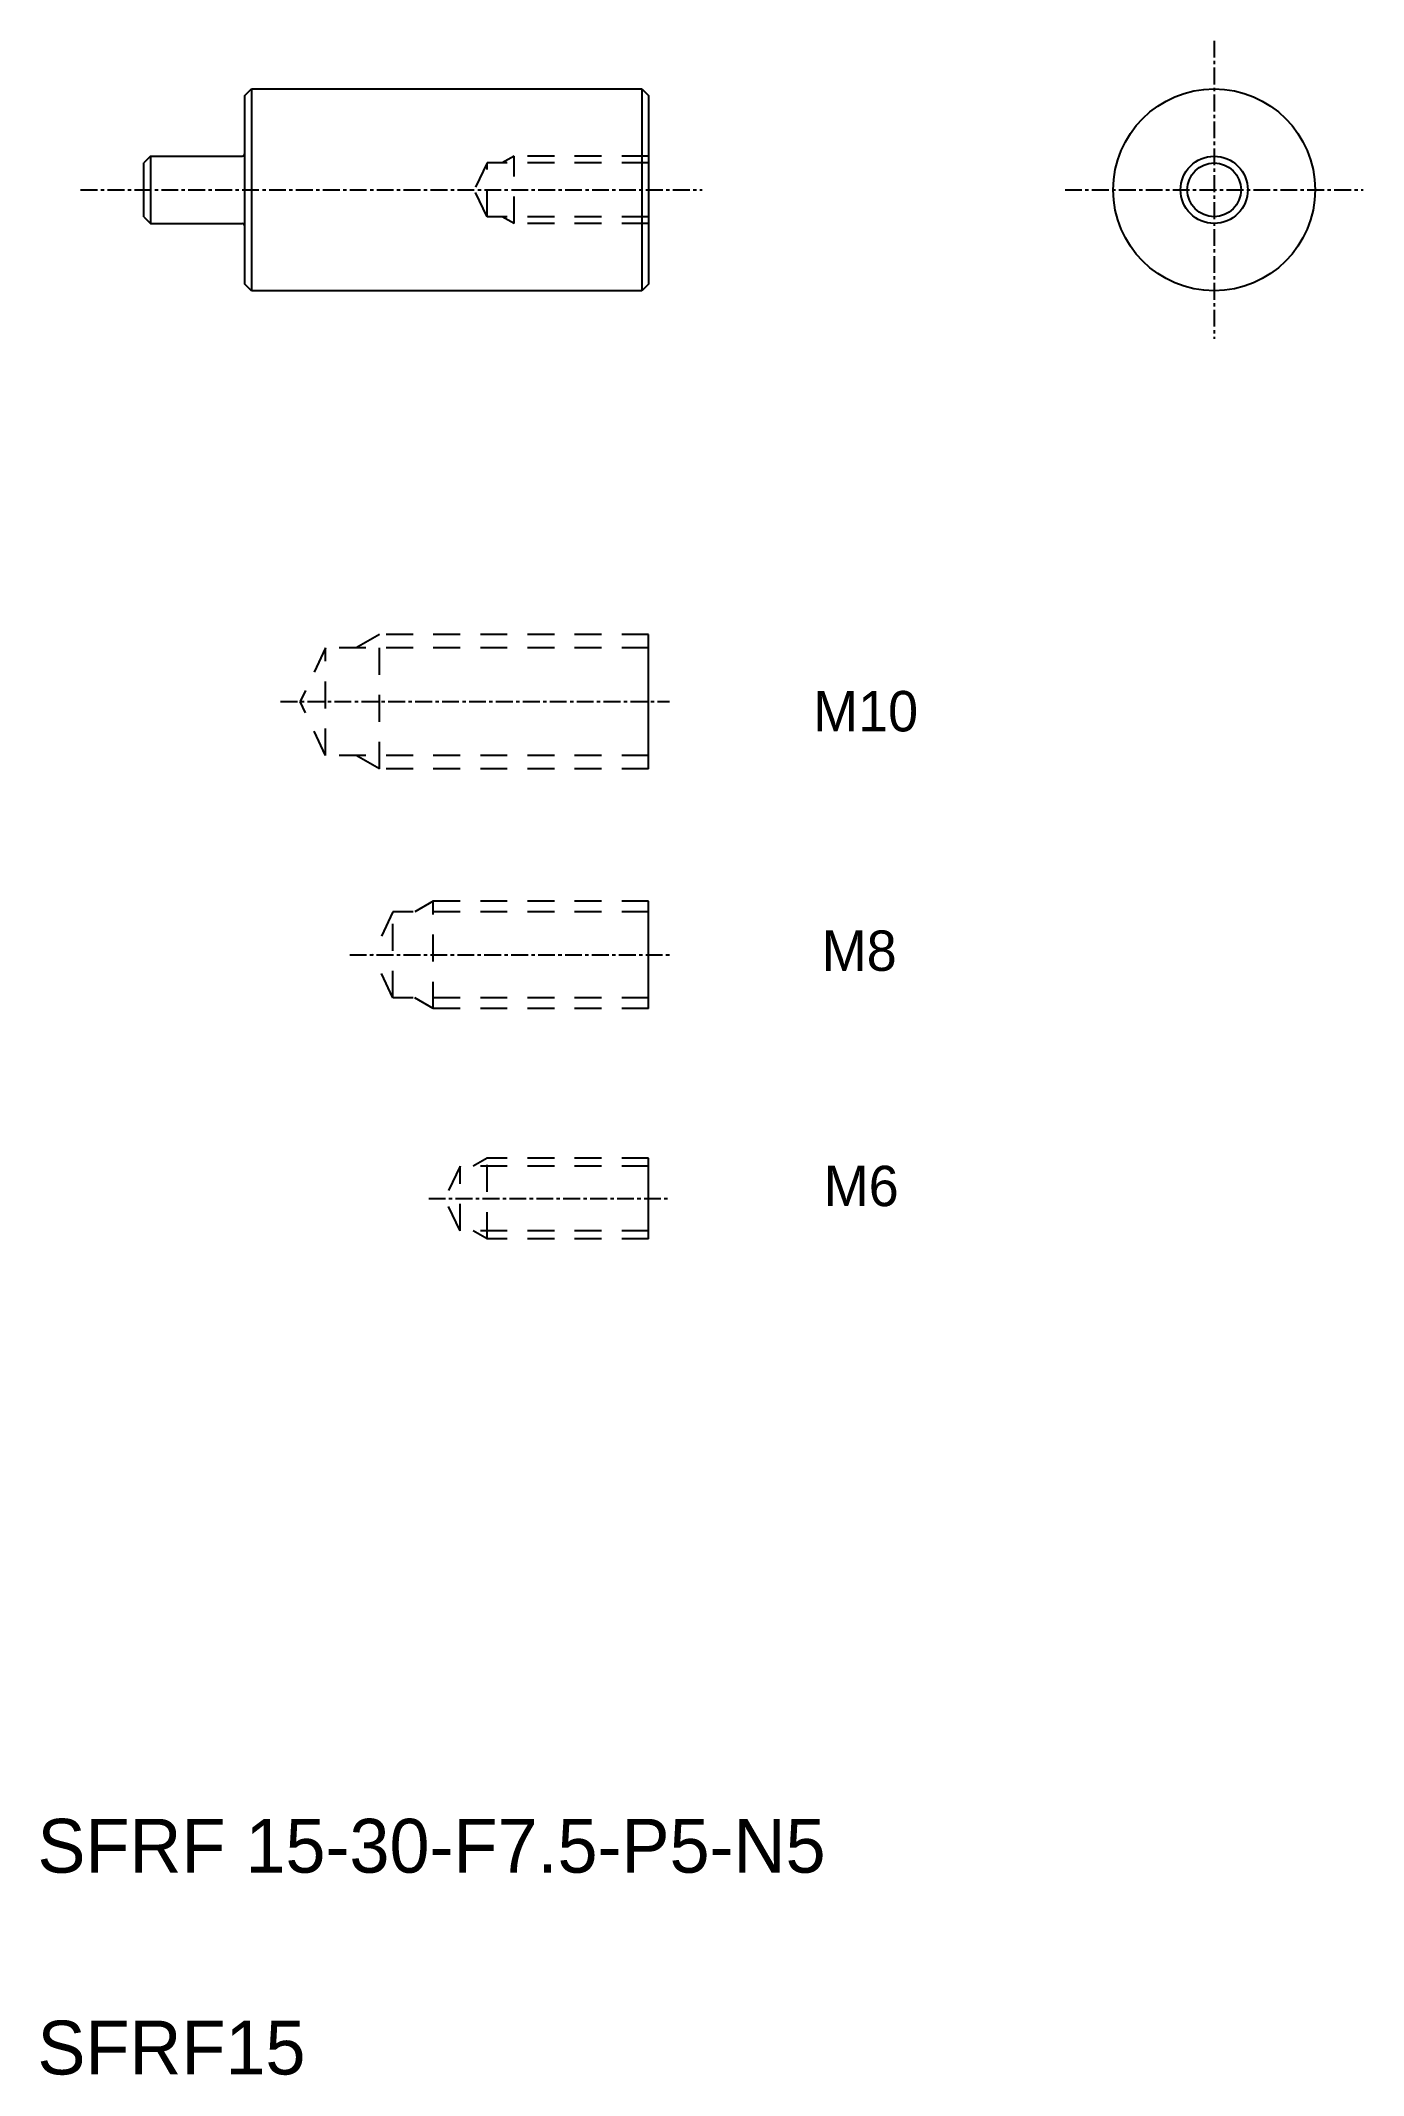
# Model space of a CAD drawing. Extents: x 62 to 160, y 95 to 247.
import ezdxf

# ---------------------------------------------------------------- set-up
doc = ezdxf.new("R2010")
doc.units = 0
doc.linetypes.add('CENTER', pattern=[2, 1.25, -0.25, 0.25, -0.25])
doc.linetypes.add('DASHED', pattern=[3.5, 2, -1.5])
doc.layers.get('0').update_dxf_attribs({"linetype": 'CONTINUOUS'})
doc.layers.add('CENTER', color=1, linetype='CENTER')

msp = doc.modelspace()

# ---------------------------------------------------------------- linework, layer by layer
for p, q in [((76.83, 242.56), (77.33, 243.06)), ((76.83, 228.56), (76.83, 242.56)), ((77.33, 243.06), (77.33, 228.06)), ((77.33, 243.06), (106.33, 243.06)), ((106.33, 243.06), (106.33, 228.06)), ((106.33, 243.06), (106.83, 242.56)), ((106.83, 242.56), (106.83, 228.56)), ((77.33, 239.31), (77.33, 239.31)), ((69.83, 238.06), (69.33, 237.56)), ((69.33, 233.56), (69.33, 237.56)), ((77.33, 235.56), (77.33, 235.56)), ((69.33, 233.56), (69.83, 233.06)), ((77.33, 228.06), (76.83, 228.56)), ((106.83, 228.56), (106.33, 228.06)), ((106.33, 228.06), (77.33, 228.06)), ((106.83, 192.52), (106.83, 202.52)), ((106.83, 174.7), (106.83, 182.7)), ((106.83, 157.58), (106.83, 163.58))]:
    msp.add_line(p, q)
at = {"linetype": 'CONTINUOUS'}
for p, q in [((69.83, 238.06), (76.63, 238.06)), ((69.83, 233.06), (76.63, 233.06))]:
    msp.add_line(p, q, dxfattribs=at)
at = {"color": 7}
msp.add_line((69.83, 238.06), (69.83, 233.06), dxfattribs=at)
at = {"color": 3, "linetype": 'DASHED'}
for p, q in [((94.83, 237.56), (93.88, 235.56)), ((106.83, 237.56), (94.83, 237.56)), ((94.83, 233.56), (94.83, 237.56)), ((96.83, 238.06), (95.96, 237.56)), ((106.83, 238.06), (96.83, 238.06)), ((96.83, 233.06), (96.83, 238.06)), ((94.83, 233.56), (93.88, 235.56)), ((106.83, 233.56), (94.83, 233.56)), ((96.83, 233.06), (95.96, 233.56)), ((106.83, 233.06), (96.83, 233.06)), ((82.83, 201.52), (80.93, 197.52)), ((106.83, 201.52), (82.83, 201.52)), ((82.83, 193.52), (82.83, 201.52)), ((86.83, 202.52), (85.1, 201.52)), ((86.83, 192.52), (86.83, 202.52)), ((106.83, 202.52), (86.83, 202.52)), ((82.83, 193.52), (80.93, 197.52)), ((106.83, 193.52), (82.83, 193.52)), ((86.83, 192.52), (85.1, 193.52)), ((106.83, 192.52), (86.83, 192.52)), ((87.83, 181.9), (86.31, 178.7)), ((106.83, 181.9), (87.83, 181.9)), ((87.83, 175.5), (87.83, 181.9)), ((90.83, 182.7), (89.45, 181.9)), ((106.83, 182.7), (90.83, 182.7)), ((90.83, 174.7), (90.83, 182.7)), ((87.83, 175.5), (86.31, 178.7)), ((106.83, 175.5), (87.83, 175.5)), ((90.83, 174.7), (89.45, 175.5)), ((106.83, 174.7), (90.83, 174.7)), ((94.83, 163.58), (93.79, 162.98)), ((106.83, 163.58), (94.83, 163.58)), ((94.83, 157.58), (94.83, 163.58)), ((92.83, 162.98), (91.69, 160.58)), ((106.83, 162.98), (92.83, 162.98)), ((92.83, 158.18), (92.83, 162.98)), ((92.83, 158.18), (91.69, 160.58)), ((106.83, 158.18), (92.83, 158.18)), ((94.83, 157.58), (93.79, 158.18)), ((106.83, 157.58), (94.83, 157.58))]:
    msp.add_line(p, q, dxfattribs=at)
msp.add_circle((148.85, 235.56), 7.5)
at = {"color": 3, "linetype": 'CONTINUOUS'}
msp.add_circle((148.85, 235.56), 2.5, dxfattribs=at)
at = {"linetype": 'CONTINUOUS'}
msp.add_circle((148.85, 235.56), 2, dxfattribs=at)
for centre, start, end in [((76.63, 238.26), 270, 0), ((76.63, 232.86), 0, 90)]:
    msp.add_arc(centre, 0.2, start, end)
at = {"layer": 'CENTER', "color": 1, "linetype": 'CENTER'}
for p, q in [((148.85, 246.64), (148.85, 224.49)), ((64.63, 235.56), (110.8, 235.56)), ((137.77, 235.56), (159.93, 235.56)), ((79.49, 197.52), (108.37, 197.52)), ((84.62, 178.7), (108.37, 178.7)), ((90.49, 160.58), (108.37, 160.58))]:
    msp.add_line(p, q, dxfattribs=at)

# ---------------------------------------------------------------- texts
at = {"color": 7}
for s, p in [('M10', (119.05, 195.31)), ('M8', (119.69, 177.51)), ('M6', (119.84, 160.02))]:
    msp.add_text(s, height=3, dxfattribs=at).set_placement(p)
for s, p in [('SFRF 15-30-F7.5-P5-N5', (61.42, 110.48)), ('SFRF15', (61.42, 95.48))]:
    msp.add_text(s, height=4).set_placement(p)

doc.saveas('drawing.dxf')
